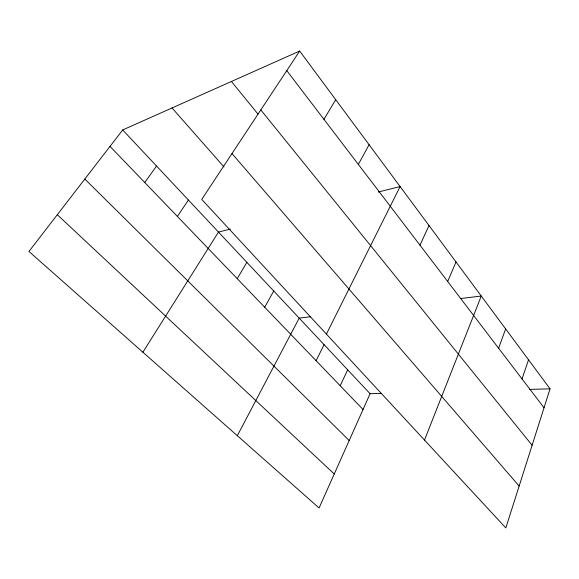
<?xml version="1.0" encoding="UTF-8"?>
<svg xmlns="http://www.w3.org/2000/svg" width="579" height="579" viewBox="0 0 579 579"><rect width="100%" height="100%" fill="white"/><g stroke="black" fill="none" stroke-linecap="round" stroke-linejoin="round"><path stroke-width="0.87" d="M550.05 388.835L505.829 527.939L201.731 199.4L299.676 51.061L550.05 388.835L529.691 389.385M522.034 378.927L528.54 359.82M498.606 348.225L505.655 328.944M424.501 440.069L481.265 296.035L460.913 298.511M447.69 281.51L455.999 261.954M381.489 393.409L370.09 393.72L319.072 507.986L28.95 251.474L122.697 129.949L299.676 51.061M419.978 245.192L429.01 225.542M340.184 385.723L347.668 369.815M316.105 360.681L324.074 344.657M326.418 334.105L400.111 186.554L378.246 192.033M237.325 435.712L299.198 318.132L310.561 316.756M358.343 164.414L369.091 144.707M264.69 307.225L273.737 290.991M237.224 278.658L246.871 262.345M323.943 119.332L335.704 99.668M142.897 352.22L218.471 232.07L230.485 229.06M177.391 216.445L188.414 200.023M144.736 182.486L156.547 166.043M57.307 214.715L334.249 473.991M84.816 179.049L349.188 440.539M110.017 146.386L363.047 409.498M122.697 129.949L370.09 393.72M172.043 107.955L223.972 166.933M231.984 153.587L519.139 486.063M231.441 81.48L257.952 114.041M260.811 109.923L532.108 445.265M286.764 70.609L544.036 407.761"/></g></svg>
